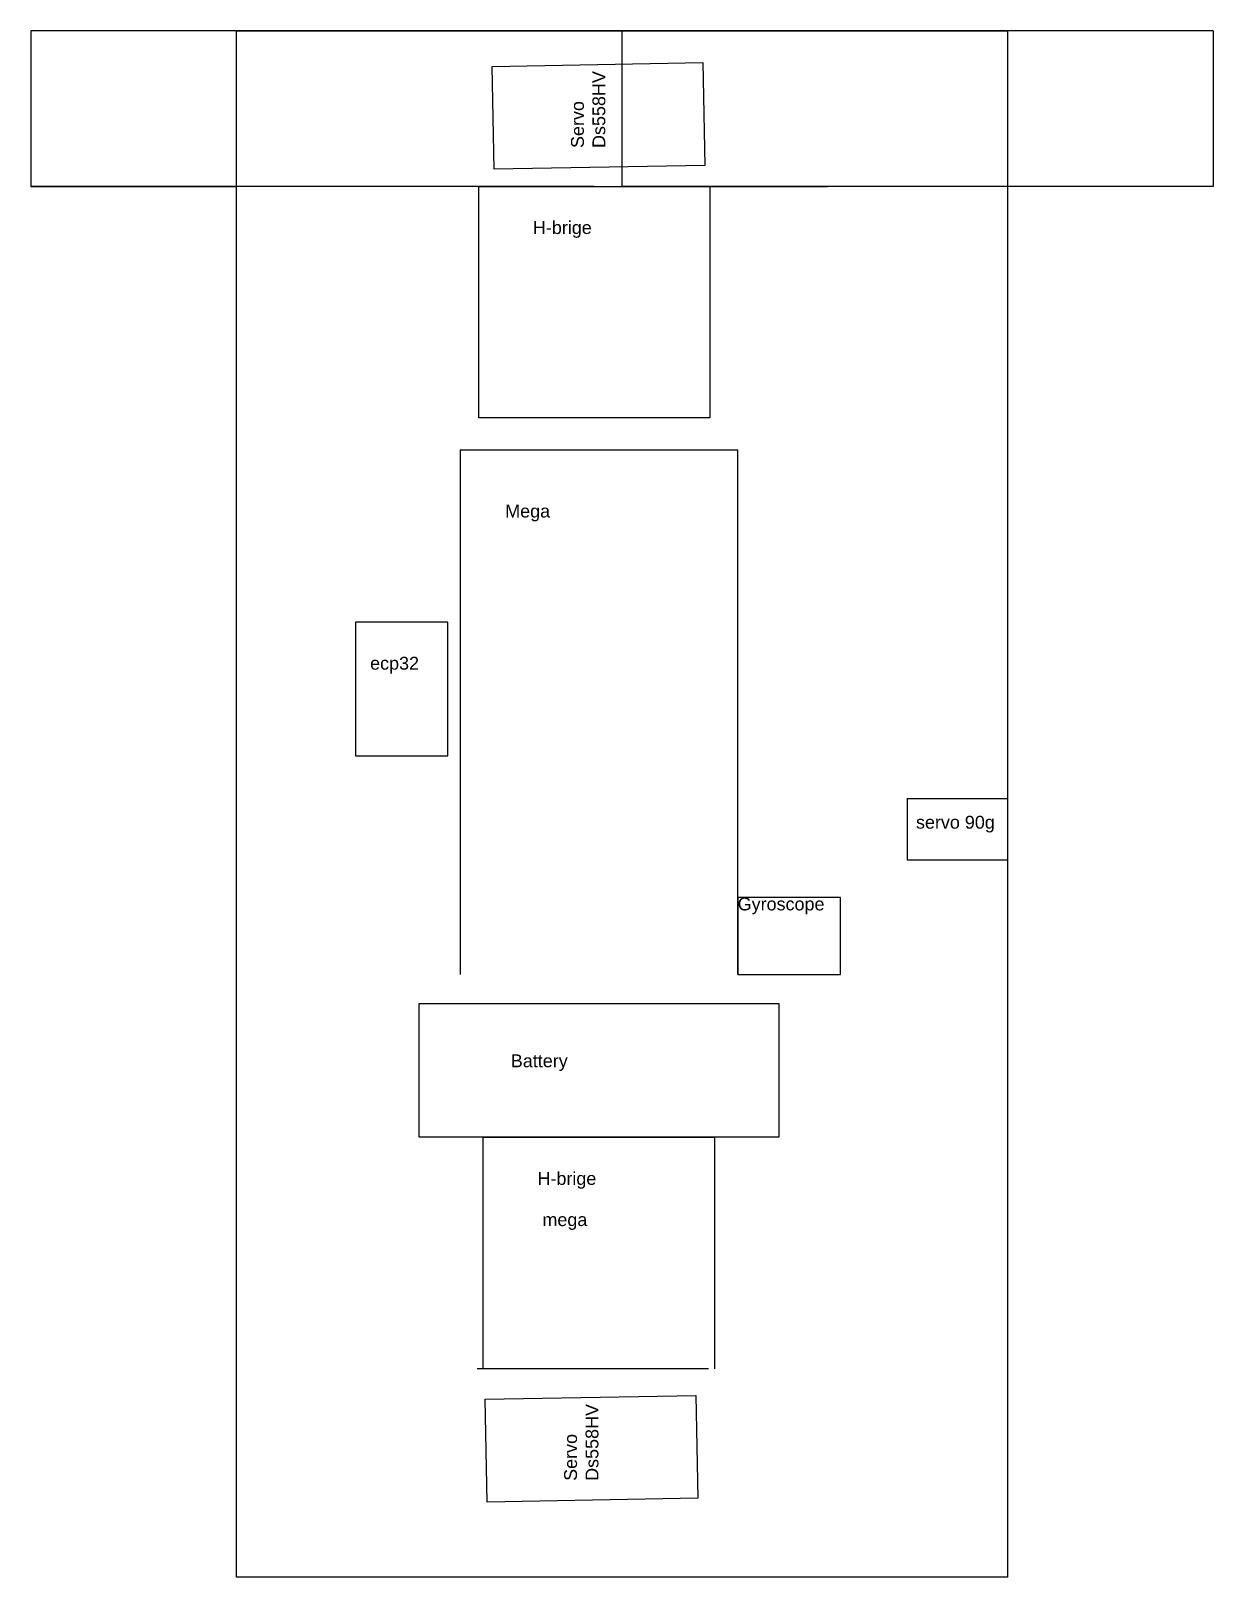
# Model space of a CAD drawing. Header units: millimetres. Extents: x 2177 to 2407, y 1798 to 2098.
import ezdxf

# ---------------------------------------------------------------- set-up
doc = ezdxf.new("R2010")
doc.units = ezdxf.units.MM
doc.styles.get("Standard").update_dxf_attribs({"font": 'Arial.ttf'})

msp = doc.modelspace()

# ---------------------------------------------------------------- linework, layer by layer
for p, q in [((2292.32, 2098.28), (2177.32, 2098.28)), ((2217.32, 2098.28), (2177.32, 2098.28)), ((2177.32, 2098.28), (2177.32, 2068.05)), ((2217.32, 2098.28), (2177.32, 2098.28)), ((2217.32, 2098.28), (2367.32, 2098.28)), ((2217.32, 1797.61), (2217.32, 2098.28)), ((2367.32, 2098.28), (2292.32, 2098.28)), ((2332.32, 2098.28), (2292.32, 2098.28)), ((2292.32, 2098.28), (2292.32, 2068.05)), ((2367.32, 2098.28), (2367.32, 2068.28)), ((2407.32, 2098.28), (2367.32, 2098.28)), ((2407.32, 2098.28), (2407.32, 2068.05)), ((2267.06, 2091.39), (2308.06, 2092.14)), ((2267.43, 2071.39), (2267.06, 2091.39)), ((2308.06, 2092.14), (2308.42, 2072.14)), ((2308.42, 2072.14), (2267.43, 2071.39)), ((2286.94, 2068.05), (2177.32, 2068.05)), ((2177.32, 2068.05), (2217.32, 2068.05)), ((2264.44, 2068.05), (2309.44, 2068.05)), ((2264.44, 2023.05), (2264.44, 2068.05)), ((2367.32, 2068.05), (2292.32, 2068.05)), ((2292.32, 2068.05), (2332.32, 2068.05)), ((2309.44, 2068.05), (2309.44, 2023.05)), ((2367.32, 2068.28), (2367.32, 1797.61)), ((2407.32, 2068.05), (2367.32, 2068.05)), ((2309.44, 2023.05), (2264.44, 2023.05)), ((2260.83, 2016.76), (2260.83, 1914.76)), ((2314.83, 2016.76), (2260.83, 2016.76)), ((2314.83, 1914.76), (2314.83, 2016.76)), ((2240.46, 1983.31), (2240.46, 1957.31)), ((2258.46, 1983.31), (2240.46, 1983.31)), ((2258.46, 1957.31), (2258.46, 1983.31)), ((2314.83, 1965.76), (2314.83, 1977.76)), ((2240.46, 1957.31), (2258.46, 1957.31)), ((2347.82, 1949.02), (2367.32, 1949.02)), ((2347.82, 1949.02), (2367.32, 1949.02)), ((2347.82, 1949.02), (2347.82, 1937.02)), ((2367.32, 1949.02), (2367.32, 1937.02)), ((2367.32, 1937.02), (2347.82, 1937.02)), ((2334.83, 1929.76), (2314.83, 1929.76)), ((2314.83, 1929.76), (2314.83, 1914.76)), ((2334.83, 1914.76), (2334.83, 1929.76)), ((2314.83, 1914.76), (2334.83, 1914.76)), ((2252.83, 1883.14), (2252.83, 1909.14)), ((2252.83, 1909.14), (2322.83, 1909.14)), ((2260.83, 1909.14), (2314.83, 1909.14)), ((2260.83, 1909.14), (2314.83, 1909.14)), ((2322.83, 1909.14), (2322.83, 1883.14)), ((2322.83, 1883.14), (2252.83, 1883.14)), ((2265.33, 1883.14), (2310.33, 1883.14)), ((2265.33, 1838.14), (2265.33, 1883.14)), ((2310.33, 1883.14), (2310.33, 1838.14)), ((2309.13, 1838.14), (2264.13, 1838.14)), ((2265.73, 1832.19), (2306.72, 1832.94)), ((2266.09, 1812.2), (2265.73, 1832.19)), ((2306.72, 1832.94), (2307.09, 1812.94)), ((2307.09, 1812.94), (2266.09, 1812.2)), ((2367.32, 1797.61), (2217.32, 1797.61))]:
    msp.add_line(p, q)

# ---------------------------------------------------------------- texts
at = {"char_height": 2.5, "attachment_point": 1, "rotation": 90}
for insert in [(2278.24, 2075.52), (2276.9, 1816.32)]:
    msp.add_mtext_dynamic_manual_height_columns('\\PServo \\PDs558HV', width=54.0137, gutter_width=12.5, heights=[0], dxfattribs=dict(at, insert=insert))
at = {"char_height": 2.5, "attachment_point": 1}
for s, width, insert in [('H-brige', 8.9267, (2274.99, 2061.29)), ('Mega', 38.7636, (2269.6, 2006.16)), ('ecp32', 15.4935, (2243.32, 1976.57)), ('servo 90g', 32.2841, (2349.52, 1945.65)), ('Gyroscope', 20, (2314.83, 1929.76)), ('Battery', 40.3913, (2270.7, 1899.26)), ('H-brige', 8.9267, (2275.88, 1876.38)), ('mega', 44.908, (2276.84, 1868.37))]:
    msp.add_mtext_dynamic_manual_height_columns(s, width=width, gutter_width=12.5, heights=[0], dxfattribs=dict(at, insert=insert))

doc.saveas('drawing.dxf')
